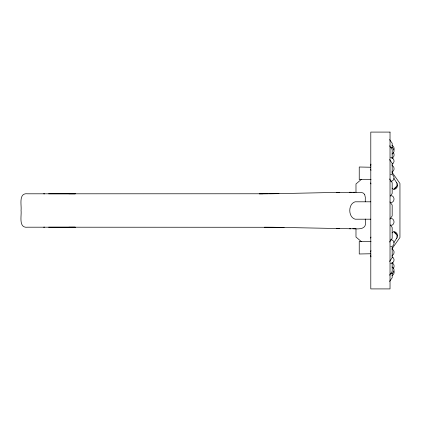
<?xml version="1.0" encoding="UTF-8"?>
<svg xmlns="http://www.w3.org/2000/svg" width="421" height="421" viewBox="0 0 421 421"><rect width="100%" height="100%" fill="white"/><g stroke="black" fill="none" stroke-linecap="round" stroke-linejoin="round"><path stroke-width="0.63" d="M365.26 201.806L365.302 197.265L364.686 194.502M394.045 231.682C395.745 231.687 398.055 233.918 397.235 235.965M370.959 256.568L370.864 256.921L370.627 256.084A4.347 3.073 0 0 1 370.959 254.905M396.861 184.977L396.929 184.551M370.959 250.632L370.627 251.99M393.903 150.023C394.582 148.287 393.735 146.234 392.025 145.482M370.627 238.091L370.959 237.086M393.898 242.575L397.066 237.676M393.151 268.519C394.84 266.84 394.23 263.762 392.025 262.857M390.309 196.133L392.177 193.481L392.177 182.672L389.562 178.957M389.935 219.088L392.177 215.905L392.177 205.095L389.935 201.912M389.562 242.043L392.177 238.328L392.177 227.519L390.309 224.867M392.098 248.658L399.95 237.518L399.95 183.482L392.098 172.342M389.562 261.436L392.177 257.72L392.177 246.916M389.562 275.181L392.177 271.466L392.177 262.246M389.562 281.423L392.177 277.713L392.177 272.945M396.135 186.782L394.23 188.613M392.093 232.887L393.488 231.661L393.914 231.85A5.394 3.468 32.9 0 1 396.366 238.512M361.45 179.32L355.982 183.966L355.982 192.297C358.797 192.586 362.881 191.534 364.639 194.418M392.025 154.007C395.43 152.712 394.335 147.218 390.699 147.324M392.025 158.143C394.23 157.238 394.84 154.16 393.151 152.481M392.025 164.174C395.43 162.88 394.335 157.386 390.699 157.491M392.025 171.889C394.787 170.815 394.787 166.553 392.025 165.474M392.025 255.526C394.787 254.447 394.787 250.185 392.025 249.111M392.025 275.518C393.735 274.766 394.582 272.713 393.903 270.977M393.919 189.376C395.887 189.24 397.971 187.135 397.235 185.035M390.699 181.298C395.135 181.409 395.135 174.241 390.699 174.352M390.699 202.569C395.135 202.68 395.135 195.512 390.699 195.623M390.699 225.377C395.135 225.488 395.135 218.32 390.699 218.431M390.699 246.648C395.135 246.759 395.135 239.591 390.699 239.702M390.699 263.509C394.335 263.614 395.43 258.12 392.025 256.826M390.699 273.676C394.335 273.782 395.43 268.288 392.025 266.993M43.6 227.198L44.626 227.14M356.134 192.297L336.763 192.465L339.558 192.355L338.442 192.497M338.579 192.381L274.334 193.713M371.054 179.314L359.234 179.556L359.234 167.011L370.796 167.242M370.796 253.758L359.234 253.989L359.234 241.444L371.054 241.686M349.583 228.761L355.54 228.719M352.845 228.745C359.802 229.166 367.317 229.45 365.302 220.215A37.785 7.531 -89.8 0 1 365.249 219.015M268.403 193.749L259.225 193.797L273.739 193.723M269.414 193.749L278.965 193.686M48.594 193.807L262.962 193.771M68.881 227.224L75.338 227.198L27.786 227.193C18.124 228.519 21.771 215.62 21.05 210.5C21.771 205.38 18.124 192.481 27.786 193.807L75.338 193.802L68.881 193.776M350.33 228.761L350.714 228.761M370.796 201.806L355.092 201.806C347.999 203.896 347.999 217.104 355.092 219.194L370.796 219.194M351.025 192.244L351.325 192.244M349.551 192.239L350.714 192.239M350.567 228.761L274.334 227.287M264.372 227.224L284.064 227.356L279.139 227.329M273.739 227.277L48.594 227.193M352.845 192.255L353.24 192.26M353.561 192.26L354.908 192.276M338.442 228.503L339.558 228.645L336.763 228.535L338.579 228.619M43.6 193.802L44.626 193.86M394.23 232.387L396.135 234.218M361.45 241.68L355.982 237.034L355.982 228.703M392.093 188.113L393.488 189.339L393.914 189.15A5.394 3.468 -32.9 0 0 396.366 182.488M389.562 139.577L392.177 143.287L392.177 148.055M389.562 145.819L392.177 149.534L392.177 158.754M389.562 159.564L392.177 163.28L392.177 174.084M393.898 178.425L397.066 183.324M370.627 182.909L370.959 183.914M370.627 169.01L370.959 170.368M396.861 236.023L396.929 236.449M370.959 164.432L370.864 164.079L370.627 164.916A4.347 3.073 0 0 0 370.959 166.095M390.025 132.089L370.796 132.089L370.796 288.911L390.025 288.911L390.025 132.089"/></g></svg>
